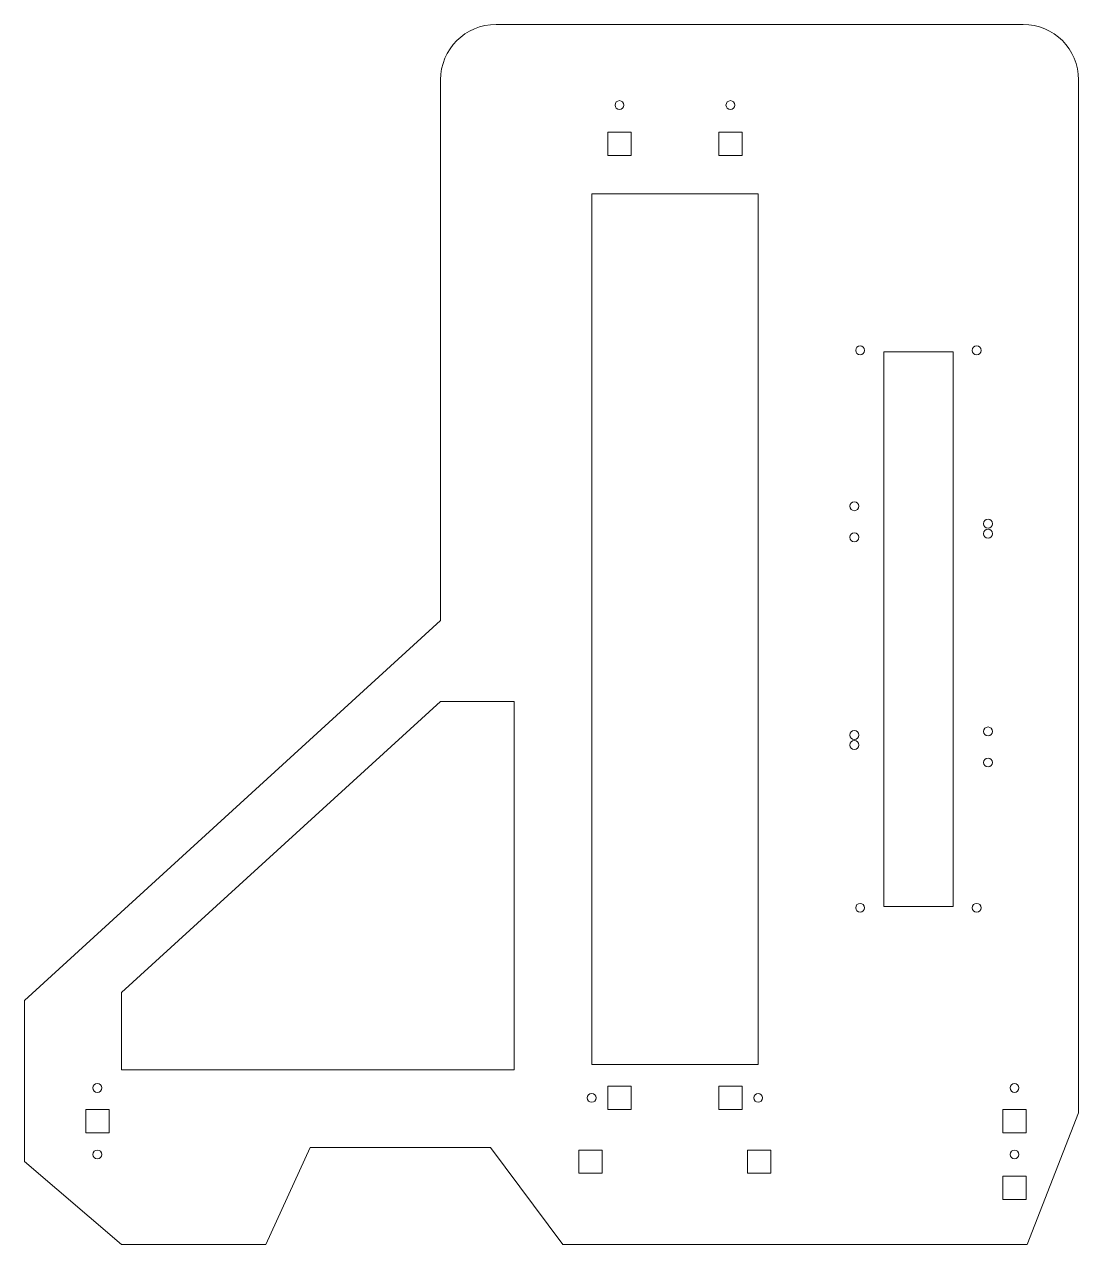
# Model space of a CAD drawing. Header units: millimetres. Extents: x -380 to 0, y -440 to 0.
import ezdxf

# ---------------------------------------------------------------- set-up
doc = ezdxf.new("R2010")
doc.units = ezdxf.units.MM

msp = doc.modelspace()

# ---------------------------------------------------------------- linework, layer by layer
at = {"color": 7, "linetype": 'Continuous', "lineweight": 15}
for p, q in [((-20, 0), (-210, 0)), ((-230, -20), (-230, -215)), ((0, -392.5), (0, -20)), ((-169.7, -38.9), (-169.7, -47.3)), ((-161.3, -38.9), (-169.7, -38.9)), ((-161.3, -47.3), (-161.3, -38.9)), ((-129.7, -38.9), (-129.7, -47.3)), ((-121.3, -38.9), (-129.7, -38.9)), ((-121.3, -47.3), (-121.3, -38.9)), ((-169.7, -47.3), (-161.3, -47.3)), ((-129.7, -47.3), (-121.3, -47.3)), ((-175.5, -61.1), (-175.5, -375)), ((-115.5, -61.1), (-175.5, -61.1)), ((-115.5, -375), (-115.5, -61.1)), ((-70.25, -118.05), (-70.25, -318.05)), ((-45.25, -118.05), (-70.25, -118.05)), ((-45.25, -318.05), (-45.25, -118.05)), ((-230, -215), (-380, -352)), ((-230, -244.12), (-345, -349.15)), ((-203.5, -244.12), (-230, -244.12)), ((-203.5, -377), (-203.5, -244.12)), ((-70.25, -318.05), (-45.25, -318.05)), ((-380, -352), (-380, -410)), ((-345, -349.15), (-345, -377)), ((-345, -377), (-203.5, -377)), ((-175.5, -375), (-115.5, -375)), ((-169.7, -382.9), (-169.7, -391.3)), ((-161.3, -382.9), (-169.7, -382.9)), ((-161.3, -391.3), (-161.3, -382.9)), ((-129.7, -382.9), (-129.7, -391.3)), ((-121.3, -382.9), (-129.7, -382.9)), ((-121.3, -391.3), (-121.3, -382.9)), ((-357.9, -391.3), (-357.9, -399.7)), ((-349.5, -391.3), (-357.9, -391.3)), ((-349.5, -399.7), (-349.5, -391.3)), ((-169.7, -391.3), (-161.3, -391.3)), ((-129.7, -391.3), (-121.3, -391.3)), ((-27.3, -391.3), (-27.3, -399.7)), ((-18.9, -391.3), (-27.3, -391.3)), ((-18.9, -399.7), (-18.9, -391.3)), ((-18.5, -440), (0, -392.5)), ((-357.9, -399.7), (-349.5, -399.7)), ((-27.3, -399.7), (-18.9, -399.7)), ((-293, -440), (-277, -405)), ((-277, -405), (-212, -405)), ((-212, -405), (-185.93, -440)), ((-180.1, -405.9), (-180.1, -414.3)), ((-171.7, -405.9), (-180.1, -405.9)), ((-171.7, -414.3), (-171.7, -405.9)), ((-119.3, -405.9), (-119.3, -414.3)), ((-110.9, -405.9), (-119.3, -405.9)), ((-110.9, -414.3), (-110.9, -405.9)), ((-380, -410), (-345, -440)), ((-180.1, -414.3), (-171.7, -414.3)), ((-119.3, -414.3), (-110.9, -414.3)), ((-27.3, -415.3), (-27.3, -423.7)), ((-18.9, -415.3), (-27.3, -415.3)), ((-18.9, -423.7), (-18.9, -415.3)), ((-27.3, -423.7), (-18.9, -423.7)), ((-345, -440), (-293, -440)), ((-185.93, -440), (-18.5, -440))]:
    msp.add_line(p, q, dxfattribs=at)
for centre in [(-165.5, -29.1), (-125.5, -29.1), (-78.75, -117.55), (-36.75, -117.55), (-80.85, -173.75), (-32.65, -180.05), (-80.85, -184.95), (-32.65, -183.65), (-80.85, -256.25), (-32.65, -254.95), (-80.85, -259.85), (-32.65, -266.15), (-78.75, -318.55), (-36.75, -318.55), (-353.7, -383.5), (-23.1, -383.5), (-175.5, -387.1), (-115.5, -387.1), (-353.7, -407.5), (-23.1, -407.5)]:
    msp.add_circle(centre, 1.6, dxfattribs=at)
for centre, start, end in [((-210, -20), 90, 180), ((-20, -20), 0, 90)]:
    msp.add_arc(centre, 20, start, end, dxfattribs=at)

doc.saveas('drawing.dxf')
